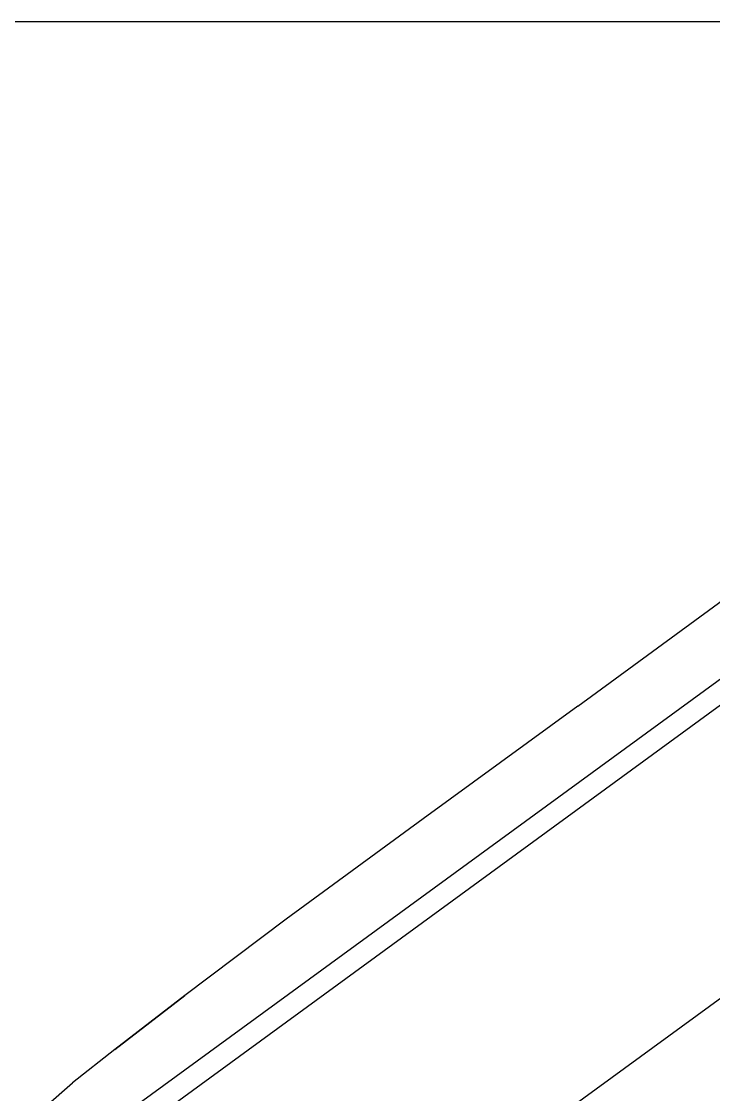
# Model space of a CAD drawing. Header units: millimetres. Extents: x -41292 to 298682, y -22072 to 33155.
# Drawn here: x 31106 to 31567, y -9353 to -8639 of the extents above; entities that cross this region are included whole.
import ezdxf

# ---------------------------------------------------------------- set-up
doc = ezdxf.new("R2010")
doc.units = ezdxf.units.MM

# ---------------------------------------------------------------- blocks, each defined once
blk = doc.blocks.new('rmfnasesx')
for p, q in [((57884.05, 6873.29), (60869.55, 6873.29)), ((59285.18, 6618.92), (58600.43, 6119.46)), ((59293.15, 6607.31), (58608.46, 6107.89)), ((58939.34, 6417.99), (59042.1, 6493.1)), ((59327.84, 6437.69), (58792.25, 6047.09)), ((58939.34, 6417.99), (58836.42, 6343.1)), ((58836.42, 6343.1), (58745.26, 6276.31)), ((58745.26, 6276.31), (58677.75, 6225.49)), ((58745.28, 6276.27), (58677.77, 6225.46)), ((58631.18, 6189.63), (58677.75, 6225.49)), ((58677.77, 6225.46), (58631.22, 6189.57)), ((58631.22, 6189.57), (58602.95, 6167.54)), ((58631.22, 6189.57), (58602.98, 6167.49)), ((58585.13, 6151.79), (58602.98, 6167.49))]:
    blk.add_line(p, q)

msp = doc.modelspace()

# ---------------------------------------------------------------- block references
msp.add_blockref('rmfnasesx', (-27463.27, -15512.43))

doc.saveas('drawing.dxf')
